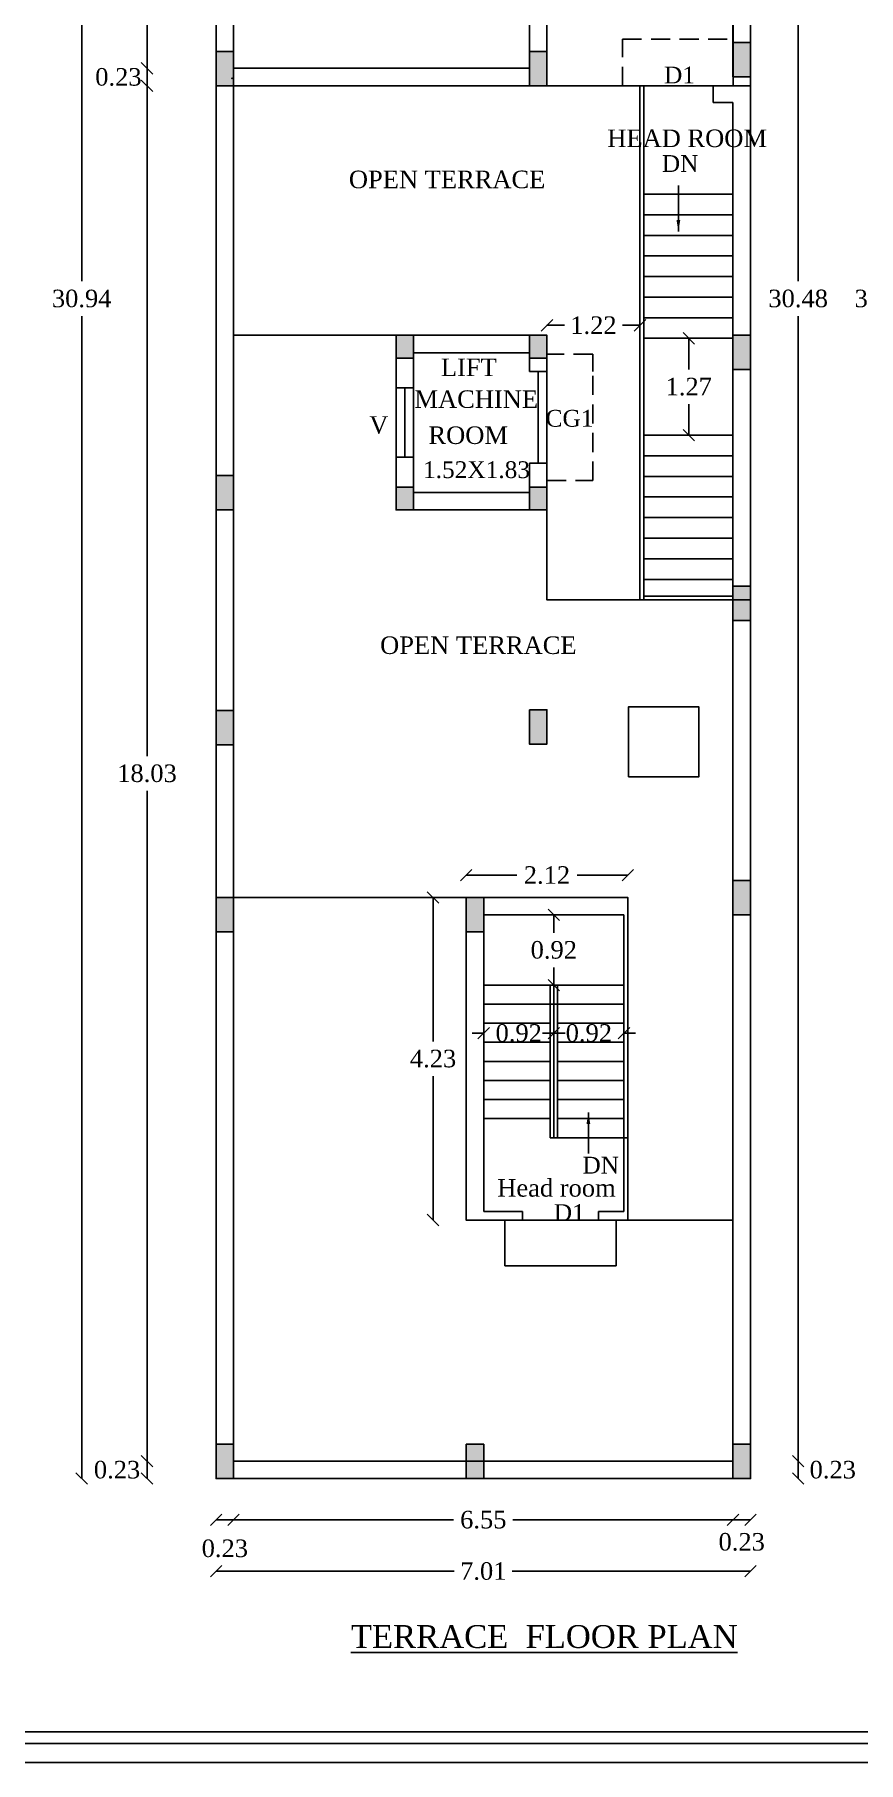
# Model space of a CAD drawing. Header units: metres. Extents: x 7608 to 7792, y -2400 to -2275.
# Drawn here: x 7703.72 to 7714.53, y -2335.22 to -2312.57 of the extents above; entities that cross this region are included whole.
import ezdxf

# ---------------------------------------------------------------- set-up
doc = ezdxf.new("R2010")
doc.units = ezdxf.units.M
doc.header["$MEASUREMENT"] = 0
doc.linetypes.add('HIDDEN', pattern=[0.375, 0.25, -0.125])
for name, color, linetype in [('BLK_1_FLR_5_ROOF_AREA', 7, 'Continuous'), ('BLK_1_STAIR_HEADROOM', 55, 'Continuous'), ('FLOOR-STILT', 7, 'Continuous'), ('SOLAR_WATER_HEATER', 1, 'Continuous'), ('WATER_TANK_CALCULATION', 150, 'Continuous')]:
    doc.layers.add(name, color=color, linetype=linetype)
doc.layers.add('SOLAR_PANEL', color=1, linetype='Continuous', plot=False)
doc.styles.add('Isa-', font='times.ttf')
doc.styles.add('STYLE2', font='times.ttf')
doc.dimstyles.new('ISO-25', dxfattribs={"dimscale": 0, "dimtxt": 0.23, "dimasz": 0.15, "dimexe": 1.25, "dimexo": 0.625, "dimgap": 0.11, "dimtad": 0, "dimtih": 1, "dimtoh": 1, "dimzin": 1, "dimdsep": 46, "dimtxsty": 'STYLE2', "dimblk": 'OBLIQUE', "dimcen": 0, "dimse1": 1, "dimse2": 1, "dimclrd": 1, "dimclrt": 3, "dimadec": 0, "dimazin": 2, "dimtfac": 1, "dimtix": 1, "dimtofl": 0, "dimtmove": 0, "dimatfit": 3, "dimfxl": 0, "dimtolj": 1, "dimarcsym": 0})

# ---------------------------------------------------------------- blocks, each defined once
blk = doc.blocks.new('_Oblique')
at = {"color": 0, "linetype": 'ByBlock', "lineweight": -2}
blk.add_line((-0.5, -0.5), (0.5, 0.5), dxfattribs=at)
blk = doc.blocks.new('*D261')
at = {"color": 1, "lineweight": -2}
for p, q in [((7710.442, -2316.381), (7710.672, -2316.381)), ((7711.662, -2316.381), (7711.432, -2316.381))]:
    blk.add_line(p, q, dxfattribs=at)
at = {"layer": 'Defpoints', "color": 0}
for p in [(7710.442, -2316.381), (7711.662, -2316.611), (7710.442, -2317.456)]:
    blk.add_point(p, dxfattribs=at)
at = {"color": 1, "lineweight": -2, "xscale": 0.15, "yscale": 0.15, "zscale": 0.15, "rotation": 180}
blk.add_blockref('_Oblique', (7710.442, -2316.381), dxfattribs=at)
at = {"color": 1, "lineweight": -2, "xscale": 0.15, "yscale": 0.15, "zscale": 0.15}
blk.add_blockref('_Oblique', (7711.662, -2316.381), dxfattribs=at)
at = {"color": 3, "insert": (7711.052, -2316.381), "char_height": 0.23, "attachment_point": 5, "style": 'STYLE2'}
blk.add_mtext('\\A1;1.22', dxfattribs=at)
blk = doc.blocks.new('*D262')
at = {"color": 1, "lineweight": -2}
for p, q in [((7712.302, -2316.551), (7712.302, -2316.959)), ((7712.302, -2317.821), (7712.302, -2317.414))]:
    blk.add_line(p, q, dxfattribs=at)
at = {"layer": 'Defpoints', "color": 0}
for p in [(7712.297, -2316.551), (7712.302, -2316.551), (7712.297, -2317.821)]:
    blk.add_point(p, dxfattribs=at)
at = {"color": 1, "lineweight": -2, "xscale": 0.15, "yscale": 0.15, "zscale": 0.15}
for p, rotation in [((7712.302, -2316.551), 90), ((7712.302, -2317.821), 270)]:
    blk.add_blockref('_Oblique', p, dxfattribs=dict(at, rotation=rotation))
at = {"color": 3, "insert": (7712.302, -2317.186), "char_height": 0.23, "attachment_point": 5, "style": 'STYLE2'}
blk.add_mtext('\\A1;1.27', dxfattribs=at)
blk = doc.blocks.new('*D263')
at = {"color": 1, "lineweight": -2}
for p, q in [((7710.532, -2324.111), (7710.532, -2324.344)), ((7710.532, -2325.031), (7710.532, -2324.799))]:
    blk.add_line(p, q, dxfattribs=at)
at = {"layer": 'Defpoints', "color": 0}
for p in [(7710.491, -2324.111), (7710.532, -2324.111), (7710.491, -2325.031)]:
    blk.add_point(p, dxfattribs=at)
at = {"color": 1, "lineweight": -2, "xscale": 0.15, "yscale": 0.15, "zscale": 0.15}
for p, rotation in [((7710.532, -2324.111), 90), ((7710.532, -2325.031), 270)]:
    blk.add_blockref('_Oblique', p, dxfattribs=dict(at, rotation=rotation))
at = {"color": 3, "insert": (7710.532, -2324.571), "char_height": 0.23, "attachment_point": 5, "style": 'STYLE2'}
blk.add_mtext('\\A1;0.92', dxfattribs=at)
blk = doc.blocks.new('*D264')
at = {"color": 1, "lineweight": -2}
for p, q in [((7709.382, -2323.59), (7710.046, -2323.59)), ((7711.502, -2323.59), (7710.839, -2323.59))]:
    blk.add_line(p, q, dxfattribs=at)
at = {"layer": 'Defpoints', "color": 0}
for p in [(7709.382, -2323.59), (7709.382, -2323.881), (7711.502, -2323.881)]:
    blk.add_point(p, dxfattribs=at)
at = {"color": 1, "lineweight": -2, "xscale": 0.15, "yscale": 0.15, "zscale": 0.15, "rotation": 180}
blk.add_blockref('_Oblique', (7709.382, -2323.59), dxfattribs=at)
at = {"color": 1, "lineweight": -2, "xscale": 0.15, "yscale": 0.15, "zscale": 0.15}
blk.add_blockref('_Oblique', (7711.502, -2323.59), dxfattribs=at)
at = {"color": 3, "insert": (7710.442, -2323.59), "char_height": 0.23, "attachment_point": 5, "style": 'STYLE2'}
blk.add_mtext('\\A1;2.12', dxfattribs=at)
blk = doc.blocks.new('*D265')
at = {"color": 1, "lineweight": -2}
for p, q in [((7708.948, -2323.881), (7708.948, -2325.769)), ((7708.948, -2328.111), (7708.948, -2326.224))]:
    blk.add_line(p, q, dxfattribs=at)
at = {"layer": 'Defpoints', "color": 0}
for p in [(7709.382, -2323.881), (7708.948, -2328.111), (7709.382, -2328.111)]:
    blk.add_point(p, dxfattribs=at)
at = {"color": 1, "lineweight": -2, "xscale": 0.15, "yscale": 0.15, "zscale": 0.15}
for p, rotation in [((7708.948, -2323.881), 90), ((7708.948, -2328.111), 270)]:
    blk.add_blockref('_Oblique', p, dxfattribs=dict(at, rotation=rotation))
at = {"color": 3, "insert": (7708.948, -2325.996), "char_height": 0.23, "attachment_point": 5, "style": 'STYLE2'}
blk.add_mtext('\\A1;4.23', dxfattribs=at)
blk = doc.blocks.new('*D266')
at = {"color": 1, "lineweight": -2}
for p, q in [((7709.612, -2325.661), (7709.462, -2325.661)), ((7710.532, -2325.661), (7710.682, -2325.661))]:
    blk.add_line(p, q, dxfattribs=at)
at = {"layer": 'Defpoints', "color": 0}
for p in [(7709.612, -2325.661), (7710.532, -2325.661), (7710.532, -2325.661)]:
    blk.add_point(p, dxfattribs=at)
at = {"color": 1, "lineweight": -2, "xscale": 0.15, "yscale": 0.15, "zscale": 0.15}
blk.add_blockref('_Oblique', (7709.612, -2325.661), dxfattribs=at)
at = {"color": 1, "lineweight": -2, "xscale": 0.15, "yscale": 0.15, "zscale": 0.15, "rotation": 180}
blk.add_blockref('_Oblique', (7710.532, -2325.661), dxfattribs=at)
at = {"color": 3, "insert": (7710.072, -2325.661), "char_height": 0.23, "attachment_point": 5, "style": 'STYLE2'}
blk.add_mtext('\\A1;0.92', dxfattribs=at)
blk = doc.blocks.new('*D267')
at = {"color": 1, "lineweight": -2}
for p, q in [((7710.532, -2325.661), (7710.382, -2325.661)), ((7711.452, -2325.661), (7711.602, -2325.661))]:
    blk.add_line(p, q, dxfattribs=at)
at = {"layer": 'Defpoints', "color": 0}
for p in [(7710.532, -2325.661), (7711.452, -2325.661), (7711.452, -2325.661)]:
    blk.add_point(p, dxfattribs=at)
at = {"color": 1, "lineweight": -2, "xscale": 0.15, "yscale": 0.15, "zscale": 0.15}
blk.add_blockref('_Oblique', (7710.532, -2325.661), dxfattribs=at)
at = {"color": 1, "lineweight": -2, "xscale": 0.15, "yscale": 0.15, "zscale": 0.15, "rotation": 180}
blk.add_blockref('_Oblique', (7711.452, -2325.661), dxfattribs=at)
at = {"color": 3, "insert": (7710.992, -2325.661), "char_height": 0.23, "attachment_point": 5, "style": 'STYLE2'}
blk.add_mtext('\\A1;0.92', dxfattribs=at)
blk = doc.blocks.new('*D279')
at = {"color": 1, "lineweight": -2}
for p, q in [((7705.196, -2307.514), (7705.196, -2310.035)), ((7705.196, -2313.011), (7705.196, -2310.49))]:
    blk.add_line(p, q, dxfattribs=at)
at = {"layer": 'Defpoints', "color": 0}
for p in [(7707.248, -2307.514), (7705.196, -2313.011), (7707.766, -2313.011)]:
    blk.add_point(p, dxfattribs=at)
at = {"color": 1, "lineweight": -2, "xscale": 0.15, "yscale": 0.15, "zscale": 0.15}
for p, rotation in [((7705.196, -2307.514), 90), ((7705.196, -2313.011), 270)]:
    blk.add_blockref('_Oblique', p, dxfattribs=dict(at, rotation=rotation))
at = {"color": 3, "insert": (7705.196, -2310.263), "char_height": 0.23, "attachment_point": 5, "style": 'STYLE2'}
blk.add_mtext('\\A1;5.50', dxfattribs=at)
blk = doc.blocks.new('*D280')
at = {"color": 1, "lineweight": -2}
blk.add_line((7705.196, -2313.011), (7705.196, -2313.241), dxfattribs=at)
at = {"layer": 'Defpoints', "color": 0}
for p in [(7707.766, -2313.011), (7705.196, -2313.241), (7707.766, -2313.241)]:
    blk.add_point(p, dxfattribs=at)
at = {"color": 1, "lineweight": -2, "xscale": 0.15, "yscale": 0.15, "zscale": 0.15}
for p, rotation in [((7705.196, -2313.011), 90), ((7705.196, -2313.241), 270)]:
    blk.add_blockref('_Oblique', p, dxfattribs=dict(at, rotation=rotation))
at = {"color": 3, "insert": (7704.821, -2313.126), "char_height": 0.23, "attachment_point": 5, "style": 'STYLE2'}
blk.add_mtext('\\A1;0.23', dxfattribs=at)
blk = doc.blocks.new('*D281')
at = {"color": 1, "lineweight": -2}
for p, q in [((7705.196, -2313.241), (7705.196, -2322.029)), ((7705.196, -2331.271), (7705.196, -2322.484))]:
    blk.add_line(p, q, dxfattribs=at)
at = {"layer": 'Defpoints', "color": 0}
for p in [(7707.766, -2313.241), (7705.196, -2331.271), (7707.466, -2331.271)]:
    blk.add_point(p, dxfattribs=at)
at = {"color": 1, "lineweight": -2, "xscale": 0.15, "yscale": 0.15, "zscale": 0.15}
for p, rotation in [((7705.196, -2313.241), 90), ((7705.196, -2331.271), 270)]:
    blk.add_blockref('_Oblique', p, dxfattribs=dict(at, rotation=rotation))
at = {"color": 3, "insert": (7705.196, -2322.256), "char_height": 0.23, "attachment_point": 5, "style": 'STYLE2'}
blk.add_mtext('\\A1;18.03', dxfattribs=at)
blk = doc.blocks.new('*D282')
at = {"color": 1, "lineweight": -2}
blk.add_line((7705.196, -2331.271), (7705.196, -2331.501), dxfattribs=at)
at = {"layer": 'Defpoints', "color": 0}
for p in [(7707.466, -2331.271), (7705.196, -2331.501), (7707.482, -2331.501)]:
    blk.add_point(p, dxfattribs=at)
at = {"color": 1, "lineweight": -2, "xscale": 0.15, "yscale": 0.15, "zscale": 0.15}
for p, rotation in [((7705.196, -2331.271), 90), ((7705.196, -2331.501), 270)]:
    blk.add_blockref('_Oblique', p, dxfattribs=dict(at, rotation=rotation))
at = {"color": 3, "insert": (7704.803, -2331.386), "char_height": 0.23, "attachment_point": 5, "style": 'STYLE2'}
blk.add_mtext('\\A1;0.23', dxfattribs=at)
blk = doc.blocks.new('*D283')
at = {"color": 1, "lineweight": -2}
for p, q in [((7704.339, -2300.561), (7704.339, -2315.804)), ((7704.339, -2331.501), (7704.339, -2316.259))]:
    blk.add_line(p, q, dxfattribs=at)
at = {"layer": 'Defpoints', "color": 0}
for p in [(7704.339, -2300.561), (7708.783, -2300.561), (7708.783, -2331.501)]:
    blk.add_point(p, dxfattribs=at)
at = {"color": 1, "lineweight": -2, "xscale": 0.15, "yscale": 0.15, "zscale": 0.15}
for p, rotation in [((7704.339, -2300.561), 90), ((7704.339, -2331.501), 270)]:
    blk.add_blockref('_Oblique', p, dxfattribs=dict(at, rotation=rotation))
at = {"color": 3, "insert": (7704.339, -2316.031), "char_height": 0.23, "attachment_point": 5, "style": 'STYLE2'}
blk.add_mtext('\\A1;30.94', dxfattribs=at)
blk = doc.blocks.new('*D284')
at = {"color": 1, "lineweight": -2}
blk.add_line((7706.102, -2332.041), (7706.332, -2332.041), dxfattribs=at)
at = {"layer": 'Defpoints', "color": 0}
for p in [(7706.102, -2330.588), (7706.332, -2330.588), (7706.332, -2332.041)]:
    blk.add_point(p, dxfattribs=at)
at = {"color": 1, "lineweight": -2, "xscale": 0.15, "yscale": 0.15, "zscale": 0.15, "rotation": 180}
blk.add_blockref('_Oblique', (7706.102, -2332.041), dxfattribs=at)
at = {"color": 1, "lineweight": -2, "xscale": 0.15, "yscale": 0.15, "zscale": 0.15}
blk.add_blockref('_Oblique', (7706.332, -2332.041), dxfattribs=at)
at = {"color": 3, "insert": (7706.217, -2332.417), "char_height": 0.23, "attachment_point": 5, "style": 'STYLE2'}
blk.add_mtext('\\A1;0.23', dxfattribs=at)
blk = doc.blocks.new('*D285')
at = {"color": 1, "lineweight": -2}
for p, q in [((7706.332, -2332.041), (7709.218, -2332.041)), ((7712.882, -2332.041), (7709.996, -2332.041))]:
    blk.add_line(p, q, dxfattribs=at)
at = {"layer": 'Defpoints', "color": 0}
for p in [(7706.332, -2330.588), (7712.882, -2330.614), (7712.882, -2332.041)]:
    blk.add_point(p, dxfattribs=at)
at = {"color": 1, "lineweight": -2, "xscale": 0.15, "yscale": 0.15, "zscale": 0.15, "rotation": 180}
blk.add_blockref('_Oblique', (7706.332, -2332.041), dxfattribs=at)
at = {"color": 1, "lineweight": -2, "xscale": 0.15, "yscale": 0.15, "zscale": 0.15}
blk.add_blockref('_Oblique', (7712.882, -2332.041), dxfattribs=at)
at = {"color": 3, "insert": (7709.607, -2332.041), "char_height": 0.23, "attachment_point": 5, "style": 'STYLE2'}
blk.add_mtext('\\A1;6.55', dxfattribs=at)
blk = doc.blocks.new('*D286')
at = {"color": 1, "lineweight": -2}
blk.add_line((7712.882, -2332.041), (7713.112, -2332.041), dxfattribs=at)
at = {"layer": 'Defpoints', "color": 0}
for p in [(7712.882, -2330.614), (7713.112, -2330.626), (7713.112, -2332.041)]:
    blk.add_point(p, dxfattribs=at)
at = {"color": 1, "lineweight": -2, "xscale": 0.15, "yscale": 0.15, "zscale": 0.15, "rotation": 180}
blk.add_blockref('_Oblique', (7712.882, -2332.041), dxfattribs=at)
at = {"color": 1, "lineweight": -2, "xscale": 0.15, "yscale": 0.15, "zscale": 0.15}
blk.add_blockref('_Oblique', (7713.112, -2332.041), dxfattribs=at)
at = {"color": 3, "insert": (7712.997, -2332.332), "char_height": 0.23, "attachment_point": 5, "style": 'STYLE2'}
blk.add_mtext('\\A1;0.23', dxfattribs=at)
blk = doc.blocks.new('*D287')
at = {"color": 1, "lineweight": -2}
for p, q in [((7706.102, -2332.715), (7709.227, -2332.715)), ((7713.112, -2332.715), (7709.987, -2332.715))]:
    blk.add_line(p, q, dxfattribs=at)
at = {"layer": 'Defpoints', "color": 0}
for p in [(7706.102, -2330.357), (7713.112, -2330.391), (7713.112, -2332.715)]:
    blk.add_point(p, dxfattribs=at)
at = {"color": 1, "lineweight": -2, "xscale": 0.15, "yscale": 0.15, "zscale": 0.15, "rotation": 180}
blk.add_blockref('_Oblique', (7706.102, -2332.715), dxfattribs=at)
at = {"color": 1, "lineweight": -2, "xscale": 0.15, "yscale": 0.15, "zscale": 0.15}
blk.add_blockref('_Oblique', (7713.112, -2332.715), dxfattribs=at)
at = {"color": 3, "insert": (7709.607, -2332.715), "char_height": 0.23, "attachment_point": 5, "style": 'STYLE2'}
blk.add_mtext('\\A1;7.01', dxfattribs=at)
blk = doc.blocks.new('*D289')
at = {"color": 1, "lineweight": -2}
for p, q in [((7713.737, -2300.791), (7713.737, -2315.804)), ((7713.737, -2331.271), (7713.737, -2316.259))]:
    blk.add_line(p, q, dxfattribs=at)
at = {"layer": 'Defpoints', "color": 0}
for p in [(7712.048, -2300.791), (7712.408, -2331.271), (7713.737, -2331.271)]:
    blk.add_point(p, dxfattribs=at)
at = {"color": 1, "lineweight": -2, "xscale": 0.15, "yscale": 0.15, "zscale": 0.15}
for p, rotation in [((7713.737, -2300.791), 90), ((7713.737, -2331.271), 270)]:
    blk.add_blockref('_Oblique', p, dxfattribs=dict(at, rotation=rotation))
at = {"color": 3, "insert": (7713.737, -2316.031), "char_height": 0.23, "attachment_point": 5, "style": 'STYLE2'}
blk.add_mtext('\\A1;30.48', dxfattribs=at)
blk = doc.blocks.new('*D290')
at = {"color": 1, "lineweight": -2}
blk.add_line((7713.737, -2331.271), (7713.737, -2331.501), dxfattribs=at)
at = {"layer": 'Defpoints', "color": 0}
for p in [(7712.408, -2331.271), (7712.421, -2331.501), (7713.737, -2331.501)]:
    blk.add_point(p, dxfattribs=at)
at = {"color": 1, "lineweight": -2, "xscale": 0.15, "yscale": 0.15, "zscale": 0.15}
for p, rotation in [((7713.737, -2331.271), 90), ((7713.737, -2331.501), 270)]:
    blk.add_blockref('_Oblique', p, dxfattribs=dict(at, rotation=rotation))
at = {"color": 3, "insert": (7714.191, -2331.386), "char_height": 0.23, "attachment_point": 5, "style": 'STYLE2'}
blk.add_mtext('\\A1;0.23', dxfattribs=at)
blk = doc.blocks.new('*D291')
at = {"color": 1, "lineweight": -2}
for p, q in [((7714.868, -2300.561), (7714.868, -2315.804)), ((7714.868, -2331.501), (7714.868, -2316.259))]:
    blk.add_line(p, q, dxfattribs=at)
at = {"layer": 'Defpoints', "color": 0}
for p in [(7711.382, -2300.561), (7711.382, -2331.501), (7714.868, -2331.501)]:
    blk.add_point(p, dxfattribs=at)
at = {"color": 1, "lineweight": -2, "xscale": 0.15, "yscale": 0.15, "zscale": 0.15}
for p, rotation in [((7714.868, -2300.561), 90), ((7714.868, -2331.501), 270)]:
    blk.add_blockref('_Oblique', p, dxfattribs=dict(at, rotation=rotation))
at = {"color": 3, "insert": (7714.868, -2316.031), "char_height": 0.23, "attachment_point": 5, "style": 'STYLE2'}
blk.add_mtext('\\A1;30.94', dxfattribs=at)

msp = doc.modelspace()

# ---------------------------------------------------------------- hatches: boundary and pattern name
h = msp.add_hatch(color=5)
h.dxf.hatch_style = 1
h.paths.add_polyline_path([(7712.88207, -2313.12125), (7713.11207, -2313.12125), (7713.11207, -2312.67125), (7712.88207, -2312.67125)])
h = msp.add_hatch(color=5)
h.dxf.hatch_style = 1
h.paths.add_polyline_path([(7706.10207, -2313.24125), (7706.33207, -2313.24125), (7706.33207, -2312.79125), (7706.10207, -2312.79125)])
h = msp.add_hatch(color=5)
h.dxf.hatch_style = 1
h.paths.add_polyline_path([(7710.21207, -2313.24125), (7710.44207, -2313.24125), (7710.44207, -2312.79125), (7710.21207, -2312.79125)])
h = msp.add_hatch(color=5)
h.dxf.hatch_style = 1
h.paths.add_polyline_path([(7708.46207, -2316.81125), (7708.69207, -2316.81125), (7708.69207, -2316.51125), (7708.46207, -2316.51125)])
h = msp.add_hatch(color=5)
h.dxf.hatch_style = 1
h.paths.add_polyline_path([(7710.21207, -2316.81125), (7710.44207, -2316.81125), (7710.44207, -2316.51125), (7710.21207, -2316.51125)])
h = msp.add_hatch(color=5)
h.dxf.hatch_style = 1
h.paths.add_polyline_path([(7712.88207, -2316.96125), (7713.11207, -2316.96125), (7713.11207, -2316.51125), (7712.88207, -2316.51125)])
h = msp.add_hatch(color=5)
h.dxf.hatch_style = 1
h.paths.add_polyline_path([(7706.10207, -2318.80125), (7706.33207, -2318.80125), (7706.33207, -2318.35125), (7706.10207, -2318.35125)])
h = msp.add_hatch(color=5)
h.dxf.hatch_style = 1
h.paths.add_polyline_path([(7708.46207, -2318.80125), (7708.69207, -2318.80125), (7708.69207, -2318.50125), (7708.46207, -2318.50125)])
h = msp.add_hatch(color=5)
h.dxf.hatch_style = 1
h.paths.add_polyline_path([(7710.21207, -2318.80125), (7710.44207, -2318.80125), (7710.44207, -2318.50125), (7710.21207, -2318.50125)])
h = msp.add_hatch(color=5)
h.dxf.hatch_style = 1
h.paths.add_polyline_path([(7712.88207, -2320.25125), (7713.11207, -2320.25125), (7713.11207, -2319.80125), (7712.88207, -2319.80125)])
h = msp.add_hatch(color=5)
h.dxf.hatch_style = 1
h.paths.add_polyline_path([(7706.10207, -2321.88125), (7706.33207, -2321.88125), (7706.33207, -2321.43125), (7706.10207, -2321.43125)])
h = msp.add_hatch(color=5)
h.dxf.hatch_style = 1
h.paths.add_polyline_path([(7710.21207, -2321.87125), (7710.44207, -2321.87125), (7710.44207, -2321.42125), (7710.21207, -2321.42125)])
h = msp.add_hatch(color=5)
h.dxf.hatch_style = 1
h.paths.add_polyline_path([(7712.88207, -2324.11125), (7713.11207, -2324.11125), (7713.11207, -2323.66125), (7712.88207, -2323.66125)])
h = msp.add_hatch(color=5)
h.dxf.hatch_style = 1
h.paths.add_polyline_path([(7706.10207, -2324.33125), (7706.33207, -2324.33125), (7706.33207, -2323.88125), (7706.10207, -2323.88125)])
h = msp.add_hatch(color=5)
h.dxf.hatch_style = 1
h.paths.add_polyline_path([(7709.38207, -2324.33125), (7709.61207, -2324.33125), (7709.61207, -2323.88125), (7709.38207, -2323.88125)])
h = msp.add_hatch(color=5)
h.dxf.hatch_style = 1
h.paths.add_polyline_path([(7706.10207, -2331.50125), (7706.33207, -2331.50125), (7706.33207, -2331.05125), (7706.10207, -2331.05125)])
h = msp.add_hatch(color=5)
h.dxf.hatch_style = 1
h.paths.add_polyline_path([(7709.38207, -2331.50125), (7709.61207, -2331.50125), (7709.61207, -2331.05125), (7709.38207, -2331.05125)])
h = msp.add_hatch(color=5)
h.dxf.hatch_style = 1
h.paths.add_polyline_path([(7712.88207, -2331.50125), (7713.11207, -2331.50125), (7713.11207, -2331.05125), (7712.88207, -2331.05125)])

# ---------------------------------------------------------------- linework, layer by layer
at = {"color": 2}
for p, q in [((7710.44207, -2313.24125), (7710.44207, -2307.28429)), ((7710.21207, -2313.01125), (7710.21207, -2307.51429)), ((7706.10207, -2310.28125), (7706.10207, -2313.24125)), ((7706.33207, -2310.51125), (7706.33207, -2313.01125)), ((7706.33207, -2313.01125), (7710.21207, -2313.01125)), ((7706.10207, -2313.24125), (7710.44207, -2313.24125)), ((7710.21207, -2316.98726), (7710.44207, -2316.98726)), ((7710.32707, -2318.18726), (7710.32707, -2316.98726)), ((7708.57707, -2318.11125), (7708.57707, -2317.20125)), ((7710.21207, -2318.18726), (7710.44207, -2318.18726)), ((7710.11959, -2328.00125), (7710.11959, -2328.11125)), ((7711.11959, -2328.00125), (7711.11959, -2328.11125))]:
    msp.add_line(p, q, dxfattribs=at)
for p, q in [((7706.33207, -2318.35125), (7706.33207, -2307.51429)), ((7712.88207, -2310.51125), (7712.88207, -2312.67125)), ((7712.88207, -2312.90125), (7712.88413, -2313.24125)), ((7711.66205, -2313.24125), (7711.66207, -2319.98125)), ((7711.71205, -2313.24125), (7711.66205, -2313.24125)), ((7711.71205, -2313.24125), (7711.71207, -2319.98125)), ((7712.62205, -2313.24125), (7712.62207, -2313.46125)), ((7712.88413, -2313.24125), (7712.62205, -2313.24125)), ((7712.88207, -2313.46125), (7712.62207, -2313.46125)), ((7712.88207, -2313.46125), (7712.88207, -2324.00125)), ((7712.88207, -2314.66125), (7711.71207, -2314.66125)), ((7712.88207, -2314.93125), (7711.71207, -2314.93125)), ((7712.88207, -2315.20125), (7711.71207, -2315.20125)), ((7712.88207, -2315.47125), (7711.71207, -2315.47125)), ((7712.88207, -2315.74125), (7711.71207, -2315.74125)), ((7712.88207, -2316.01125), (7711.71207, -2316.01125)), ((7712.88207, -2316.28125), (7711.71207, -2316.28125)), ((7708.46207, -2316.51125), (7710.44207, -2316.51125)), ((7708.46207, -2318.80125), (7708.46207, -2316.51125)), ((7710.44207, -2318.80125), (7710.44207, -2316.51125)), ((7708.69207, -2316.74125), (7710.21207, -2316.74125)), ((7708.69207, -2318.57125), (7708.69207, -2316.74125)), ((7710.21207, -2316.98726), (7710.21207, -2316.74125)), ((7712.88207, -2316.55125), (7711.71207, -2316.55125)), ((7706.33207, -2318.69125), (7706.33207, -2317.36125)), ((7712.88207, -2317.82125), (7711.71207, -2317.82125)), ((7712.88207, -2318.09125), (7711.71207, -2318.09125)), ((7710.21207, -2318.57125), (7710.21207, -2318.18726)), ((7708.69207, -2318.57125), (7710.21207, -2318.57125)), ((7712.88207, -2318.36125), (7711.71207, -2318.36125)), ((7706.33207, -2326.77125), (7706.33207, -2318.80125)), ((7708.46207, -2318.80125), (7710.44207, -2318.80125)), ((7712.88207, -2318.63125), (7711.71207, -2318.63125)), ((7712.88207, -2318.90125), (7711.71207, -2318.90125)), ((7712.88207, -2319.17125), (7711.71207, -2319.17125)), ((7712.88207, -2319.44125), (7711.71207, -2319.44125)), ((7712.88207, -2319.71125), (7711.71207, -2319.71125)), ((7712.88207, -2319.71125), (7711.71207, -2319.71125)), ((7712.88207, -2319.93125), (7711.71207, -2319.93125)), ((7711.66207, -2319.98125), (7712.88207, -2319.98125)), ((7712.88207, -2319.98125), (7711.71207, -2319.98125)), ((7709.38207, -2323.88125), (7711.50207, -2323.88125)), ((7709.38207, -2328.11125), (7709.38207, -2323.88125)), ((7711.50207, -2323.88125), (7711.50207, -2328.11125)), ((7709.61207, -2324.11125), (7710.44207, -2324.11125)), ((7709.61207, -2328.00125), (7709.61207, -2324.11125)), ((7710.44207, -2324.11125), (7711.45207, -2324.11125)), ((7710.44207, -2324.11125), (7711.45207, -2324.11125)), ((7711.45207, -2324.11125), (7711.45207, -2328.00125)), ((7712.88207, -2324.11125), (7712.88207, -2328.00125)), ((7709.61207, -2325.03125), (7710.48207, -2325.03125)), ((7710.48207, -2325.03125), (7710.48207, -2327.03125)), ((7710.48207, -2325.03125), (7711.45207, -2325.03125)), ((7710.53207, -2325.03125), (7710.53207, -2327.03125)), ((7710.58207, -2325.03125), (7710.58207, -2327.03125)), ((7709.61207, -2325.28125), (7710.48207, -2325.28125)), ((7710.48207, -2325.28125), (7711.45207, -2325.28125)), ((7709.61207, -2325.53125), (7710.48207, -2325.53125)), ((7710.58207, -2325.53125), (7711.45207, -2325.53125)), ((7709.61207, -2325.78125), (7710.48207, -2325.78125)), ((7710.58207, -2325.78125), (7711.45207, -2325.78125)), ((7709.61207, -2326.03125), (7710.48207, -2326.03125)), ((7710.58207, -2326.03125), (7711.45207, -2326.03125)), ((7709.61207, -2326.28125), (7710.48207, -2326.28125)), ((7710.58207, -2326.28125), (7711.45207, -2326.28125)), ((7709.61207, -2326.53125), (7710.48207, -2326.53125)), ((7710.58207, -2326.53125), (7711.45207, -2326.53125)), ((7709.61207, -2326.78125), (7710.48207, -2326.78125)), ((7710.58207, -2326.78125), (7711.45207, -2326.78125)), ((7706.33207, -2331.05125), (7706.33207, -2327.00125)), ((7710.48207, -2327.03125), (7711.50207, -2327.03125)), ((7709.38207, -2328.11125), (7709.38207, -2328.00125)), ((7709.61207, -2328.00125), (7710.11959, -2328.00125)), ((7711.11959, -2328.00125), (7711.45207, -2328.00125)), ((7709.38207, -2328.11125), (7710.11959, -2328.11125)), ((7711.11959, -2328.11125), (7711.50207, -2328.11125)), ((7712.88207, -2328.11125), (7712.88207, -2331.05125)), ((7706.33207, -2331.27125), (7706.33207, -2330.05125)), ((7712.88207, -2330.47125), (7712.88207, -2331.27125)), ((7712.88207, -2331.27125), (7706.33207, -2331.27125)), ((7708.33207, -2331.27125), (7706.33207, -2331.27125))]:
    msp.add_line(p, q)
at = {"color": 4}
for points in [[(7654.99647, -2275.22286), (7747.87877, -2275.22286), (7747.87877, -2335.22229), (7654.99647, -2335.22229)], [(7655.24647, -2275.47286), (7747.62877, -2275.47286), (7747.62877, -2334.97229), (7655.24647, -2334.97229)], [(7655.39647, -2275.62286), (7747.47877, -2275.62286), (7747.47877, -2334.82229), (7655.39647, -2334.82229)], [(7711.66207, -2319.98125), (7711.66207, -2319.98125), (7711.66207, -2319.98125), (7711.66207, -2319.98125)]]:
    msp.add_lwpolyline(points, close=True, dxfattribs=at)
msp.add_lwpolyline([(7706.10207, -2300.56125), (7713.11207, -2300.56125), (7713.11207, -2331.50125), (7706.10207, -2331.50125)], close=True)
at = {"color": 2, "linetype": 'HIDDEN'}
for points in [[(7711.66205, -2313.24125), (7711.43205, -2313.24125), (7711.43207, -2312.63125), (7712.88207, -2312.63125)], [(7710.44207, -2318.18726), (7710.44207, -2318.41726), (7711.04207, -2318.41726), (7711.04207, -2316.98726), (7711.04207, -2316.75726), (7710.44207, -2316.75726)]]:
    msp.add_lwpolyline(points, dxfattribs=at)
at = {"color": 5}
for points in [[(7712.88207, -2312.67125), (7713.11207, -2312.67125), (7713.11207, -2313.12125), (7712.88207, -2313.12125)], [(7706.10207, -2312.79125), (7706.33207, -2312.79125), (7706.33207, -2313.24125), (7706.10207, -2313.24125)], [(7710.21207, -2312.79125), (7710.44207, -2312.79125), (7710.44207, -2313.24125), (7710.21207, -2313.24125)], [(7708.46207, -2316.51125), (7708.69207, -2316.51125), (7708.69207, -2316.81125), (7708.46207, -2316.81125)], [(7710.21207, -2316.51125), (7710.44207, -2316.51125), (7710.44207, -2316.81125), (7710.21207, -2316.81125)], [(7712.88207, -2316.51125), (7713.11207, -2316.51125), (7713.11207, -2316.96125), (7712.88207, -2316.96125)], [(7706.10207, -2318.35125), (7706.33207, -2318.35125), (7706.33207, -2318.80125), (7706.10207, -2318.80125)], [(7708.46207, -2318.50125), (7708.69207, -2318.50125), (7708.69207, -2318.80125), (7708.46207, -2318.80125)], [(7710.21207, -2318.50125), (7710.44207, -2318.50125), (7710.44207, -2318.80125), (7710.21207, -2318.80125)], [(7712.88207, -2319.80125), (7713.11207, -2319.80125), (7713.11207, -2320.25125), (7712.88207, -2320.25125)], [(7706.10207, -2321.43125), (7706.33207, -2321.43125), (7706.33207, -2321.88125), (7706.10207, -2321.88125)], [(7710.21207, -2321.42125), (7710.44207, -2321.42125), (7710.44207, -2321.87125), (7710.21207, -2321.87125)], [(7712.88207, -2323.66125), (7713.11207, -2323.66125), (7713.11207, -2324.11125), (7712.88207, -2324.11125)], [(7706.10207, -2323.88125), (7706.33207, -2323.88125), (7706.33207, -2324.33125), (7706.10207, -2324.33125)], [(7709.38207, -2323.88125), (7709.61207, -2323.88125), (7709.61207, -2324.33125), (7709.38207, -2324.33125)], [(7706.10207, -2331.05125), (7706.33207, -2331.05125), (7706.33207, -2331.50125), (7706.10207, -2331.50125)], [(7709.38207, -2331.05125), (7709.61207, -2331.05125), (7709.61207, -2331.50125), (7709.38207, -2331.50125)], [(7712.88207, -2331.05125), (7713.11207, -2331.05125), (7713.11207, -2331.50125), (7712.88207, -2331.50125)]]:
    msp.add_lwpolyline(points, close=True, dxfattribs=at)
at = {"color": 7}
for points in [[(7711.66207, -2319.98125), (7713.11207, -2319.98125), (7713.11207, -2313.24125), (7711.66207, -2313.24125)], [(7709.38207, -2328.11125), (7711.50207, -2328.11125), (7711.50207, -2323.88125), (7709.38207, -2323.88125)]]:
    msp.add_lwpolyline(points, close=True, dxfattribs=at)
at = {"color": 2}
msp.add_lwpolyline([(7708.69207, -2317.20125), (7708.46207, -2317.20125), (7708.46207, -2318.11125), (7708.69207, -2318.11125)], close=True, dxfattribs=at)
msp.add_lwpolyline([(7710.11959, -2328.11125), (7709.88959, -2328.11125), (7709.88959, -2328.71125), (7711.11959, -2328.71125), (7711.34959, -2328.71125), (7711.34959, -2328.11125)], dxfattribs=at)
msp.add_lwpolyline([(7709.61207, -2331.50125), (7713.11207, -2331.50125), (7713.11207, -2330.39125)])
msp.add_point((7706.31025, -2313.14347), dxfattribs=at)
at = {"layer": 'BLK_1_FLR_5_ROOF_AREA', "color": 54}
msp.add_lwpolyline([(7706.10207, -2300.56125), (7713.11207, -2300.56125), (7713.11207, -2331.50125), (7706.10207, -2331.50125)], close=True, dxfattribs=at)
at = {"layer": 'BLK_1_STAIR_HEADROOM', "color": 1}
for points in [[(7711.662, -2319.98123), (7713.112, -2319.98123), (7713.112, -2313.24123), (7711.662, -2313.24123)], [(7708.46207, -2316.51125), (7710.44207, -2316.51125), (7710.44207, -2318.80125), (7708.46207, -2318.80125)], [(7709.38207, -2323.88125), (7711.50207, -2323.88125), (7711.50207, -2328.11125), (7709.38207, -2328.11125)]]:
    msp.add_lwpolyline(points, close=True, dxfattribs=at)
at = {"layer": 'FLOOR-STILT', "color": 64}
msp.add_lwpolyline([(7654.99647, -2335.22229), (7747.87877, -2335.22229), (7747.87877, -2275.22286), (7654.99647, -2275.22286)], close=True, dxfattribs=at)
at = {"layer": 'SOLAR_PANEL', "color": 3}
for points in [[(7706.33207, -2300.79125), (7712.88207, -2300.78625), (7712.88413, -2313.24125), (7710.44207, -2313.24125), (7710.44207, -2307.28429), (7706.33207, -2307.28429), (7706.33207, -2306.02125), (7711.34207, -2306.02125), (7711.34207, -2303.84125), (7706.33207, -2303.84125)], [(7706.33207, -2313.24125), (7711.66205, -2313.24123), (7711.66205, -2313.24123), (7711.66205, -2319.98125), (7710.44207, -2319.98125), (7710.44207, -2319.98125), (7710.44207, -2316.51125), (7706.33207, -2316.51125)], [(7706.33207, -2316.51125), (7708.46207, -2316.51125), (7708.46207, -2318.80125), (7710.44207, -2318.80125), (7710.44207, -2319.98125), (7712.88207, -2319.98125), (7712.88207, -2328.11125), (7711.50207, -2328.11125), (7711.50207, -2323.88125), (7706.33207, -2323.88125)], [(7706.33207, -2323.88125), (7709.38207, -2323.88125), (7709.38207, -2328.11125), (7712.88207, -2328.11125), (7712.88207, -2331.27625), (7706.33207, -2331.27125)]]:
    msp.add_lwpolyline(points, close=True, dxfattribs=at)
at = {"layer": 'SOLAR_WATER_HEATER', "color": 1}
msp.add_lwpolyline([(7711.51308, -2322.30121), (7712.43308, -2322.30121), (7712.43308, -2321.38121), (7711.51308, -2321.38121)], close=True, dxfattribs=at)
at = {"layer": 'WATER_TANK_CALCULATION', "linetype": 'ByBlock'}
msp.add_lwpolyline([(7710.44207, -2307.28429), (7706.10207, -2307.28429), (7706.10207, -2313.24125), (7710.44207, -2313.24125)], close=True, dxfattribs=at)

# ---------------------------------------------------------------- texts
at = {"color": 2, "style": 'Isa-'}
for s, height, p in [('D1', 0.22, (7711.97803, -2313.20935)), ('D1', 0.22, (7711.97803, -2313.20935)), ('DN', 0.22, (7711.9487, -2314.36939)), ('V', 0.23, (7708.11111, -2317.80197)), ('CG1', 0.22, (7710.42449, -2317.71004)), ('DN', 0.22, (7710.90759, -2327.50166)), ('D1', 0.22, (7710.53204, -2328.12411))]:
    msp.add_text(s, height=height, dxfattribs=at).set_placement(p)
at = {"color": 6, "style": 'Isa-'}
for s, p in [('HEAD ROOM', (7711.23371, -2314.04383)), ('OPEN TERRACE', (7707.84412, -2314.58282)), ('LIFT', (7709.05058, -2317.04678)), ('MACHINE', (7708.70438, -2317.46341)), ('ROOM', (7708.88809, -2317.93655)), ('OPEN TERRACE', (7708.25383, -2320.68961)), ('Head room', (7709.79043, -2327.80437))]:
    msp.add_text(s, height=0.23, dxfattribs=at).set_placement(p)
at = {"color": 3, "style": 'Isa-'}
msp.add_text('1.52X1.83', height=0.22, dxfattribs=at).set_placement((7708.81651, -2318.38346))
at = {"color": 3, "lineweight": 25, "style": 'Isa-'}
msp.add_text('%%UTERRACE  FLOOR PLAN', height=0.3, dxfattribs=at).set_placement((7707.87034, -2333.72147))

# ---------------------------------------------------------------- dimensions: what is measured, and where the dimension line sits
at = {"color": 7}
for base, p1, p2, override, picture, middle in [((7704.33893, -2300.56125), (7708.78345, -2331.50125), (7708.78345, -2300.56125), {"dimscale": 1}, '*D283', (7704.33893, -2316.03125)), ((7714.86821, -2331.50125), (7711.38207, -2300.56125), (7711.38207, -2331.50125), {"dimscale": 1}, '*D291', (7714.86821, -2316.03125)), ((7713.73684, -2331.27125), (7712.04777, -2300.79125), (7712.40796, -2331.27125), {"dimscale": 1, "dimtmove": 1}, '*D289', (7713.73684, -2316.03125)), ((7705.19623, -2313.01125), (7707.24811, -2307.51429), (7707.7662, -2313.01125), {"dimscale": 1, "dimtmove": 1}, '*D279', (7705.19623, -2310.26277)), ((7705.19623, -2331.27125), (7707.7662, -2313.24125), (7707.46577, -2331.27125), {"dimscale": 1, "dimtmove": 1}, '*D281', (7705.19623, -2322.25625))]:
    dim = msp.add_linear_dim(base=base, p1=p1, p2=p2, angle=90, dimstyle='ISO-25', override=override, dxfattribs=at)
    dim.commit()
    dim.dimension.update_dxf_attribs({"geometry": picture, "text_midpoint": middle})
for base, p1, p2, picture, middle in [((7705.19623, -2313.24125), (7707.7662, -2313.01125), (7707.7662, -2313.24125), '*D280', (7704.82093, -2313.12625)), ((7705.19623, -2331.50125), (7707.46577, -2331.27125), (7707.48195, -2331.50125), '*D282', (7704.80252, -2331.38625)), ((7713.73684, -2331.50125), (7712.40796, -2331.27125), (7712.42063, -2331.50125), '*D290', (7714.19051, -2331.38625))]:
    dim = msp.add_linear_dim(base=base, p1=p1, p2=p2, angle=90, dimstyle='ISO-25', override={"dimscale": 1, "dimtmove": 2}, dxfattribs=at)
    dim.commit()
    dim.dimension.update_dxf_attribs({"geometry": picture, "text_midpoint": middle, "dimtype": 160})
at = {"color": 2}
for base, p1, p2, picture, middle in [((7710.44207, -2316.38125), (7711.66206, -2316.61125), (7710.44207, -2317.45625), '*D261', (7711.05206, -2316.38125)), ((7709.38207, -2323.5897), (7711.50207, -2323.88125), (7709.38207, -2323.88125), '*D264', (7710.44207, -2323.5897))]:
    dim = msp.add_linear_dim(base=base, p1=p1, p2=p2, dimstyle='ISO-25', override={"dimscale": 1}, dxfattribs=at)
    dim.commit()
    dim.dimension.update_dxf_attribs({"geometry": picture, "text_midpoint": middle})
for base, p1, p2, picture, middle in [((7712.3023, -2316.55125), (7712.29707, -2317.82125), (7712.29707, -2316.55125), '*D262', (7712.3023, -2317.18625)), ((7708.94762, -2328.11125), (7709.38207, -2323.88125), (7709.38207, -2328.11125), '*D265', (7708.94762, -2325.99625))]:
    dim = msp.add_linear_dim(base=base, p1=p1, p2=p2, angle=90, dimstyle='ISO-25', override={"dimscale": 1}, dxfattribs=at)
    dim.commit()
    dim.dimension.update_dxf_attribs({"geometry": picture, "text_midpoint": middle})
dim = msp.add_linear_dim(base=(7710.53207, -2324.11125), p1=(7710.49093, -2325.03125), p2=(7710.49093, -2324.11125), angle=90, dimstyle='ISO-25', override={"dimscale": 1})
dim.commit()
dim.dimension.update_dxf_attribs({"geometry": '*D263', "text_midpoint": (7710.53207, -2324.57125)})
at = {"color": 7}
for base, p1, p2, override, picture, middle in [((7710.53207, -2325.66149), (7709.61207, -2325.66149), (7710.53207, -2325.66149), {"dimscale": 1}, '*D266', (7710.07207, -2325.66149)), ((7711.45207, -2325.66149), (7710.53207, -2325.66149), (7711.45207, -2325.66149), {"dimscale": 1}, '*D267', (7710.99207, -2325.66149)), ((7713.11207, -2332.71517), (7706.10207, -2330.35686), (7713.11207, -2330.39125), {"dimscale": 1}, '*D287', (7709.60707, -2332.71517)), ((7712.88207, -2332.04143), (7706.33207, -2330.58811), (7712.88207, -2330.61361), {"dimscale": 1, "dimtmove": 1}, '*D285', (7709.60707, -2332.04143))]:
    dim = msp.add_linear_dim(base=base, p1=p1, p2=p2, dimstyle='ISO-25', override=override, dxfattribs=at)
    dim.commit()
    dim.dimension.update_dxf_attribs({"geometry": picture, "text_midpoint": middle})
for base, p1, p2, picture, middle in [((7706.33207, -2332.04143), (7706.10207, -2330.58811), (7706.33207, -2330.58811), '*D284', (7706.21707, -2332.41703)), ((7713.11207, -2332.04143), (7712.88207, -2330.61361), (7713.11207, -2330.62636), '*D286', (7712.99707, -2332.33165))]:
    dim = msp.add_linear_dim(base=base, p1=p1, p2=p2, dimstyle='ISO-25', override={"dimscale": 1, "dimtmove": 2}, dxfattribs=at)
    dim.commit()
    dim.dimension.update_dxf_attribs({"geometry": picture, "text_midpoint": middle, "dimtype": 160})

# ---------------------------------------------------------------- leaders
at = {"color": 2}
for points in [[(7712.16613, -2315.1502), (7712.16613, -2314.54852)], [(7710.98536, -2326.70153), (7710.98536, -2327.23868)]]:
    msp.add_leader(points, dimstyle='ISO-25', override={"dimscale": 1}, dxfattribs=at)

doc.saveas('drawing.dxf')
